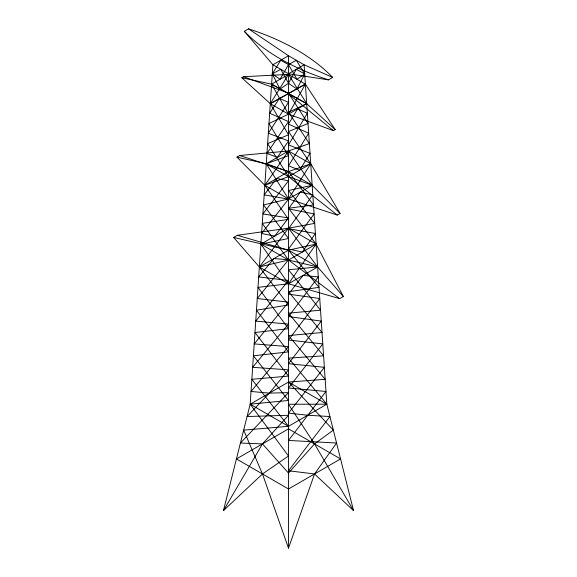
<?xml version="1.0" encoding="UTF-8"?>
<svg xmlns="http://www.w3.org/2000/svg" width="577" height="577" viewBox="0 0 577 577"><rect width="100%" height="100%" fill="white"/><g stroke="black" fill="none" stroke-linecap="round" stroke-linejoin="round"><path stroke-width="0.87" d="M288.5 73.762L304.093 64.761L326.827 404.188L288.5 426.316L250.173 404.188L288.5 400.474L253.411 355.821L288.5 351.876L256.469 310.195L288.5 304.988L259.361 266.978L233.649 237.435L237.335 235.308L288.5 250.158L319.002 287.375L288.5 291.702L322.031 332.525L288.5 335.562L325.161 379.305L288.5 382.061L250.173 404.188L288.5 456.018L262.47 473.962L223.472 510.609L250.173 404.188L272.907 64.761L244.323 31.273L248.521 28.85A216.483 124.985 0 0 1 332.677 77.433L328.479 79.857L288.5 73.762L272.907 64.761L288.5 55.76L304.093 64.761L332.677 77.433M237.335 235.308L288.5 228.16L317.638 266.978L288.5 283.797L257.998 287.375L288.5 328.688L254.969 332.525L288.5 376.081L251.839 379.305L288.5 426.316L243.667 430.132L262.47 473.962L288.5 548.15L314.53 473.962L336.571 443.021L288.5 440.453L325.976 391.473L288.5 388.011L322.788 343.906L288.5 340.019L319.752 298.504L288.5 294.147L303.069 275.388L318.302 276.946L288.5 316.549L321.259 321.1L288.5 363.705L324.361 367.311L288.5 413.11L307.664 415.252L329.929 416.536L288.5 470.767L314.53 473.962L353.528 510.609L326.827 404.188L288.5 358.144L323.589 355.821L288.5 313.167L320.531 310.195L288.5 269.762L317.638 266.978L343.351 296.52L339.665 298.648L288.5 283.797L259.361 266.978L288.5 228.16L314.717 223.386L288.5 190.518L312.164 185.282L340.048 213.418L337.242 215.041L288.5 198.942L264.836 185.282L236.952 157.139L239.758 155.516L288.5 150.958L309.373 143.608L288.5 112.248L306.697 103.665L335.172 129.573L333.369 130.611L288.5 114.167L270.303 103.665L241.828 77.758L243.631 76.719L288.5 74.39L305.392 84.141L335.172 129.573M337.242 215.041L288.5 176.627L267.627 143.608L288.5 134.794L270.303 103.665L305.392 84.141L288.5 114.167L268.969 123.521L288.5 155.66L266.271 163.789L236.952 157.139M223.472 510.609L262.47 443.908L288.5 415.267L247.071 416.536L269.336 393.125L288.5 369.835L252.639 367.311L288.5 324.108L255.741 321.1L288.5 280.465L258.698 276.946L273.931 258.568L288.5 259.737L257.248 298.504L288.5 302.189L254.212 343.906L288.5 346.604L251.024 391.473L269.336 393.125L288.5 392.62L240.429 443.021L262.47 443.908L288.5 473.068L314.53 443.908L333.333 430.132L288.5 382.061L326.827 404.188L288.5 404.246L314.53 443.908L353.528 510.609M241.828 77.758L271.608 84.141L288.5 114.167L306.697 103.665L288.5 74.39L270.303 103.665L305.392 84.141M271.608 84.141L306.697 103.665L271.608 84.141L288.5 74.39M233.649 237.435L288.5 250.158L317.638 266.978L288.5 260.032L260.898 244.1L288.5 228.16L316.102 244.1L343.351 296.52M239.758 155.516L288.5 171.614L312.164 185.282L288.5 198.942L263.516 204.943L288.5 238.525L260.898 244.1L288.5 283.797L316.102 244.1L288.5 208.247L313.484 204.943L288.5 171.614L266.271 163.789L288.5 150.958L310.729 163.789L340.048 213.418M243.631 76.719L288.5 93.157L308.031 123.521L288.5 131.556L310.729 163.789L288.5 198.942L266.271 163.789L288.5 176.627L312.164 185.282L288.5 150.958L264.836 185.282L288.5 219.361L262.283 223.386L288.5 260.032L339.665 298.648M248.521 28.85L288.5 55.76L288.5 548.15M288.5 93.892L333.369 130.611M328.479 79.857A216.483 124.985 0 0 1 244.323 31.273M304.706 73.95L296.946 89.017L288.5 83.304L280.703 69.262L272.294 73.95L280.054 89.017L288.5 83.304L296.297 69.262L304.706 73.95L296.946 79.265L288.5 64.588L280.703 60.26L272.294 73.95L280.054 79.265L288.5 64.588L296.297 60.26L304.706 73.95M307.339 113.243L288.5 144.877L310.029 153.381L299.614 170.208L288.5 165.815L308.681 133.229L288.5 124.12L297.602 108.916L307.339 113.243M288.5 102.367L268.319 133.229L288.5 140.954L277.386 157.377L266.971 153.381L288.5 121.581L269.661 113.243L279.398 98.407L288.5 102.367M300.336 192.112L288.5 208.874L314.083 213.937L288.5 249.004L302.305 252.07L315.395 233.476L288.5 228.708L312.806 194.846L300.336 192.112M288.5 217.947L274.695 236.13L261.605 233.476L288.5 199.166L264.194 194.846L276.664 178.452L288.5 180.81L262.917 213.937L288.5 217.947M288.5 171.614L264.836 185.282L288.5 176.627L310.729 163.789L288.5 171.614M288.5 250.158L259.361 266.978L288.5 260.032L316.102 244.1L288.5 250.158M288.5 428.877L236.44 458.931L288.5 488.993L340.56 458.931L288.5 428.877"/></g></svg>
